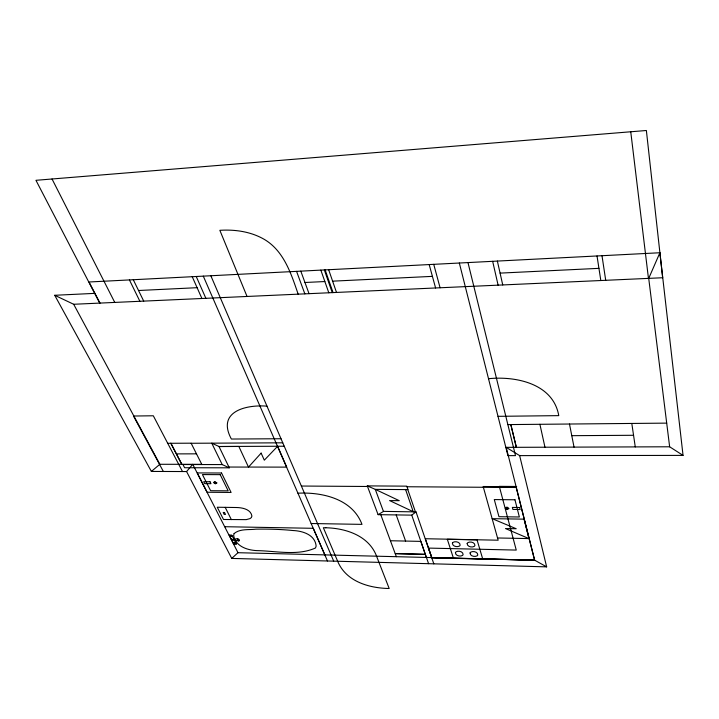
<?xml version="1.0" encoding="UTF-8"?>
<svg xmlns="http://www.w3.org/2000/svg" width="719" height="719" viewBox="0 0 719 719"><rect width="100%" height="100%" fill="white"/><g stroke="black" fill="none" stroke-linecap="round" stroke-linejoin="round"><path stroke-width="1.08" d="M659.898 252.746L648.718 278.37L669.641 446.787L683.05 455.397L659.898 252.746L89.039 281.992L99.995 303.085M94.944 293.361L54.716 295.284L151.376 471.439L186.581 471.547L192.755 464.321L237.98 552.704L534.621 560.173L546.656 566.86L519.648 455.621L506.194 447.353L534.621 560.173L431.867 557.836L428.398 548.085L516.251 550.08L499.31 486.359L515.981 486.466L534.621 560.173L431.804 557.656L425.324 538.729L498.159 540.203L483.159 486.502L516.673 486.727L516.062 486.52M186.581 471.547L231.743 558.42L237.98 552.704M151.376 471.439L159.852 464.285L201.769 464.33M367.292 485.891L375.282 489.369L407.988 489.612L406.801 486.152L367.292 485.891L378.095 514.66L411.744 515.137L416.022 511.901L433.818 563.84M378.095 514.66L383.461 511.461L375.282 489.369L399.261 500.676L389.59 500.577L413.416 511.775M138.542 290.503L197.105 287.69M304.955 282.495L324.862 281.542M332.609 281.165L432.407 276.366M500.082 273.112L598.945 268.349M54.716 295.284L73.68 304.272L662.666 277.741L646.372 130.499L35.95 180.307L99.716 303.103M488.516 378.706C515.972 375.884 553.208 383.676 558.771 415.636L498.006 416.328M266.983 406.145C245.727 404.455 216.509 411.654 231.374 439.039L281.012 438.734M507.857 424.596L666.702 423.123M571.785 435.678L633.556 435.283M167.716 443.299L191.11 443.183L201.886 464.546M191.155 443.272L282.765 442.814M218.989 446.49L229.298 467.817L222.198 464.573L211.754 443.165L218.989 446.49L284.239 446.229M219.016 446.544L238.843 446.463L248.468 467.08L228.921 467.044M506.194 447.353L669.641 446.787M176.452 453.887L196.485 453.842M519.648 455.621L683.05 455.397M222.198 464.573L182.941 464.528L184.603 467.736L229.298 467.817M301.378 486.035L367.508 486.484M407.008 486.754L516.305 487.491M297.936 493.207C322.373 491.958 352.472 498.914 361.99 524.376L311.156 523.522M225.2 507.344L217.264 507.246L223.501 519.486L246.249 519.63L249.987 518.615L251.344 517.572L251.911 516.053C250.823 509.295 242.438 507.65 236.641 507.524L225.2 507.344L231.365 519.612M383.425 511.371L416.022 511.901M224.679 526.703L313.286 528.312L324.88 554.888M497.575 537.974L528.923 538.585L524.025 519.145L492.191 518.669L516.215 528.735L505.475 528.555L528.923 538.585M229.631 535.97L232.264 536.023M390.39 540.742L420.849 541.389L425.253 554.259L395.162 553.522L380.773 514.696M231.311 539.259C233.082 540.391 239.867 536.689 239.193 540.895L231.716 540.05M233.369 543.276L236.003 543.366M231.743 558.42L546.656 566.86M73.68 304.272L159.852 464.285M163.357 471.475L133.473 416.031L153.318 415.78L182.491 471.538M170.933 443.281L181.871 464.312M170.798 443.281L181.745 464.312M234.754 539.331L235.158 540.122M233.936 539.313L231.779 535.089L229.154 535.035L233.873 544.265L236.488 544.328L234.34 540.104M52.038 178.995L114.761 302.42M129.429 279.925L139.89 301.288M133.294 279.727L143.71 301.117M192.234 276.707L201.904 298.502M196.242 276.5L205.868 298.322M203.297 276.141L327.487 560.982M210.838 275.754L333.715 561.153M247.039 296.462L219.852 230.314C234.987 229.352 250.661 231.59 263.972 239.193C283.852 250.697 291.177 273.804 298.16 294.161M396.349 556.695L395.234 553.711L425.324 554.448L426.367 557.45M296.561 271.36L304.847 293.855M300.803 271.144L309.044 293.667M396.187 514.912L405.615 541.065M320.845 270.119L328.808 292.777M324.341 269.94L332.25 292.624M411.744 515.137L428.596 563.696M325.15 269.895L333.05 292.588M405.606 489.594L413.254 511.775M328.655 269.715L336.501 292.435M407.799 489.612L415.402 511.802M453.428 558.178L447.317 539.259L477.039 539.861L482.71 558.924M429.18 264.565L435.588 287.968M433.737 264.331L440.082 287.771M459.333 263.019L507.92 455.639L515.496 455.63L467.979 262.579M492.659 261.312L498.105 285.155M497.368 261.069L502.743 284.94M539.906 424.3L544.966 447.218M569.484 424.021L574.041 447.119M597.022 255.964L600.823 280.527M601.992 255.712L605.713 280.302M631.803 423.446L635.272 446.912M630.752 131.775L648.457 278.379M234.7 543.222L234.214 542.872L234.7 543.222M230.97 535.997L231.41 536.446L230.97 535.997M238.807 540.032L238.501 540.958L237.288 538.603L238.807 540.032M452.404 543.151C452.26 546.359 457.23 547.51 459.576 546L460.151 545.236C460.304 542.018 455.316 540.859 452.979 542.387L452.404 543.151M455.424 552.605C455.298 555.778 460.214 556.892 462.533 555.428L463.117 554.673C463.261 551.491 458.318 550.368 455.999 551.85L455.424 552.605M467.152 543.465C466.973 546.701 471.997 547.833 474.333 546.323L474.935 545.55C475.133 542.315 470.082 541.164 467.745 542.692L467.152 543.465M470.064 552.956C469.893 556.146 474.873 557.252 477.191 555.787L477.784 555.023C477.973 551.824 472.976 550.709 470.657 552.201L470.064 552.956M234.115 533.543L233.648 535.457C235.455 546.296 247.21 550.206 256.917 550.619C276.06 550.934 297.612 556.102 315.506 547.968L316.144 546.063C315.093 534.756 302.654 530.892 292.885 530.523C280.653 529.283 268.358 528.959 256.072 529.157C248.864 530.065 240.065 528.528 234.115 533.543M216.805 482.952L215.421 483.869L213.453 482.53L214.837 481.613L216.805 482.952M216.086 482.862C214.208 484.777 213.768 480.364 216.086 482.862M505.619 507.479L505.367 508.504L507.111 509.492L508.971 508.549L507.129 507.156L505.619 507.479M508.18 508.45L507.111 508.989L506.059 508.189L507.12 507.659L508.18 508.45M261.132 453.123L248.522 467.062L286.737 467.125L277.642 446.256L264.313 460.178L261.132 453.123M221.542 473.003L197.222 472.922L207.108 492.245L231.105 492.452L221.542 473.003M220.194 474.648L202.425 474.576L210.613 490.7L228.184 490.843L220.194 474.648M209.993 481.748L203.711 481.712L204.699 483.644L210.973 483.68L209.993 481.748M514.957 499.777L494.286 499.57L498.968 516.7L519.361 516.988L514.957 499.777M519.603 507.497L512.359 507.407L512.881 509.42L520.116 509.51L519.603 507.497M224.517 512.485L223.187 512.467L224.175 514.418L225.496 514.436L224.517 512.485M325.806 527.764L323.352 527.719L338.334 562.806C347.196 581.923 369.737 588.196 389.186 588.501L375.938 554.601C367.634 535.278 345.291 528.195 325.806 527.764M516.377 447.317L510.832 424.57L516.323 447.326"/></g></svg>
